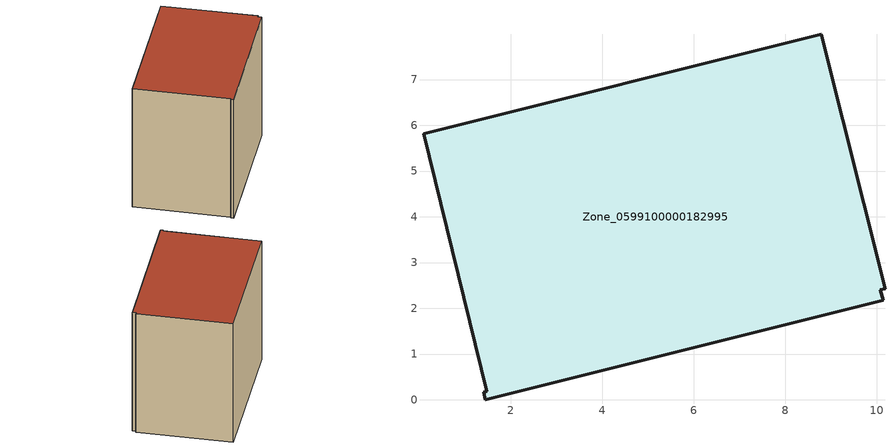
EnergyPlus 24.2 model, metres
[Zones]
Zone_0599100000182995
 floor ground (C_G): 10.18,2.43 10.08,2.4 10.14,2.18 1.45,0 1.41,0.17 1.47,0.18 0.09,5.82 8.79,7.99 z0
 wall outside (C_F): 8.79,7.99 0.09,5.82 1.47,0.18 1.41,0.17 1.45,0 10.14,2.18 10.08,2.4 10.18,2.43 8.79,7.99 z0:8.14
 roof outside (C_R): 10.08,2.4 10.18,2.43 8.79,7.99 0.09,5.82 1.47,0.18 1.41,0.17 1.45,0 10.14,2.18 z8.14
[BUILDING]
Pand.0599100000182995: North Axis=0; Terrain=City; Loads Convergence Tolerance Value=0.04; Temperature Convergence Tolerance Value=0.4; Solar Distribution=FullExterior; Maximum Number of Warmup Days=25; Minimum Number of Warmup Days=1
[Site:Location]
Rotterdam.The.Hague.AP_ZH_NLD Design_Conditions: Latitude=51.96; Longitude=4.45; Time Zone=1; Elevation=-4.5
[SITE:GROUNDTEMPERATURE:BUILDINGSURFACE]
18, 18, 18, 18, 18, 18, 18, 18, 18, 18, 18, 18
[MATERIAL] Thermal Absorptance=0.9; Solar Absorptance=0.7; Visible Absorptance=0.7
Name | Roughness | Thickness | Conductivity | Density | Specific Heat
G.TI.1965-1974 | MediumSmooth | 0.15 | 0.882353 | 540 | 1210
F.TI.1965-1974 | Rough | 0.3 | 0.697674 | 1920 | 840
R.TI.1965-1974 | MediumRough | 0.2 | 0.232558 | 1500 | 1000
[CONSTRUCTION]
C_G: G.TI.1965-1974
C_F: F.TI.1965-1974
C_R: R.TI.1965-1974
[ZONE]
Zone_0599100000182995: Type=1; Multiplier=1; Ceiling Height=Autocalculate; Volume=Autocalculate; Floor Area=autocalculate; Part of Total Floor Area=Yes
[ZONEINFILTRATION:DESIGNFLOWRATE]
Infil_Zone_0599100000182995: Zone or ZoneList or Space or SpaceList=Zone_0599100000182995; Schedule=AlwaysOn; Design Flow Rate Calculation Method=Flow/Area; Flow Rate per Floor Area=0.003; Constant Term Coefficient=1; Temperature Term Coefficient=0; Velocity Term Coefficient=0; Velocity Squared Term Coefficient=0
[HVACTEMPLATE:ZONE:IDEALLOADSAIRSYSTEM]
Zone_0599100000182995: Maximum Heating Supply Air Temperature=50; Minimum Cooling Supply Air Temperature=13; Maximum Heating Supply Air Humidity Ratio=0.0156; Minimum Cooling Supply Air Humidity Ratio=0.0077; Heating Limit=NoLimit; Cooling Limit=NoLimit; Dehumidification Control Type=ConstantSensibleHeatRatio; Cooling Sensible Heat Ratio=0.7; Dehumidification Setpoint=60; Humidification Control Type=None; Humidification Setpoint=30; Outdoor Air Method=None; Outdoor Air Flow Rate per Person=0.00944; Outdoor Air Flow Rate per Zone Floor Area=0; Outdoor Air Flow Rate per Zone=0; Demand Controlled Ventilation Type=None; Outdoor Air Economizer Type=NoEconomizer; Heat Recovery Type=None; Sensible Heat Recovery Effectiveness=0.7; Latent Heat Recovery Effectiveness=0.65
[ZONECONTROL:THERMOSTAT]
ThermostatControl_Zone_0599100000182995: Zone or ZoneList=Zone_0599100000182995; Control Type Schedule=DualSetpointControlType; Control 1=Thermostat_Zone_0599100000182995; Temperature Difference Between Cutout And Setpoint=0
[THERMOSTATSETPOINT:DUALSETPOINT]
Thermostat_Zone_0599100000182995: Heating Setpoint Temperature Schedule=HeatingSetpoint_Zone_0599100000182995; Cooling Setpoint Temperature Schedule=CoolingSetpoint_Zone_0599100000182995
[SCHEDULE:COMPACT]
HeatingSetpoint_Zone_0599100000182995: Through: 12/31, For: AllDays, Until: 24:00, 21
CoolingSetpoint_Zone_0599100000182995: Through: 12/31, For: AllDays, Until: 24:00, 24
DualSetpointControlType: Through: 12/31, For: AllDays, Until: 24:00, 4
AlwaysOn: Through: 12/31, For: AllDays, Until: 24:00, 1
